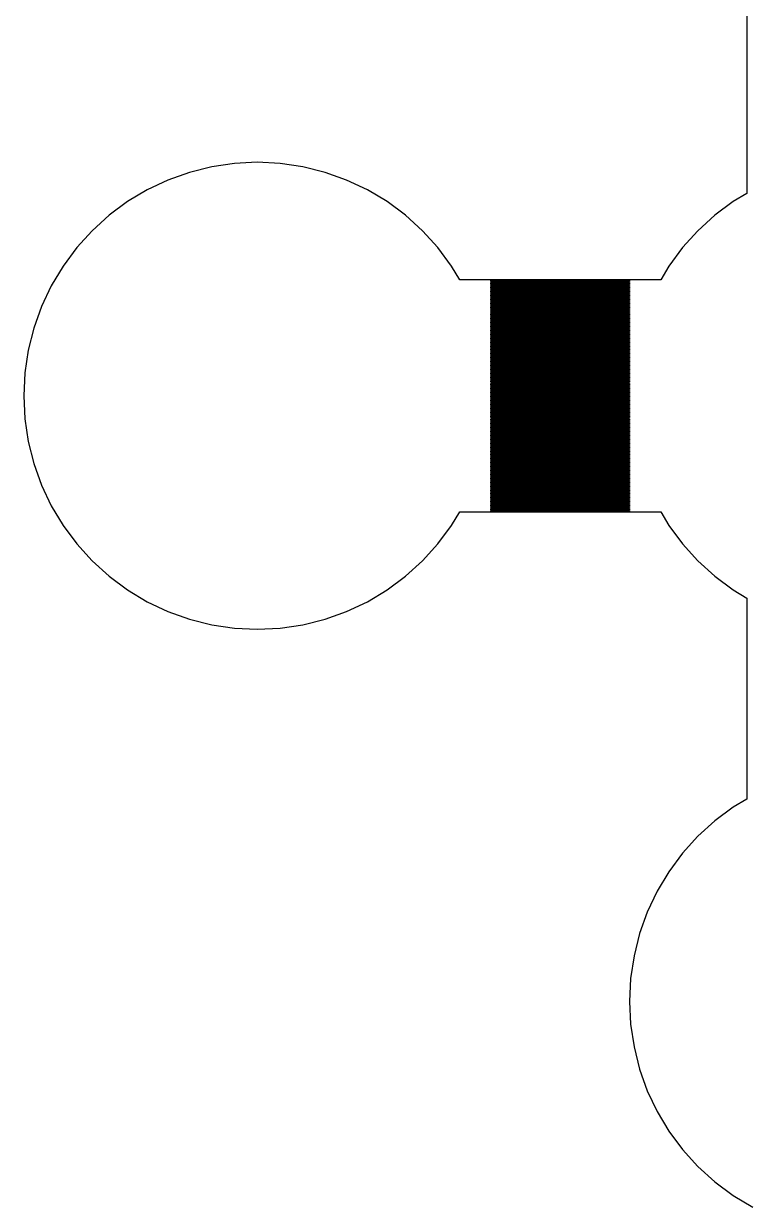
# Model space of a CAD drawing. Extents: x -5 to 92, y -13 to 39.
# Drawn here: x 13.03 to 23.78, y -12.56 to 5.03 of the extents above; entities that cross this region are included whole.
import ezdxf

# ---------------------------------------------------------------- set-up
doc = ezdxf.new("R2010")
doc.units = 0

msp = doc.modelspace()

# ---------------------------------------------------------------- linework, layer by layer
for p, q in [((23.775, 5.49323), (23.775, 2.50677)), ((15.4927, 2.82057), (15.1721, 2.70586)), ((15.823, 2.90332), (15.4927, 2.82057)), ((16.1599, 2.95328), (15.823, 2.90332)), ((16.5, 2.96999), (16.1599, 2.95328)), ((16.8401, 2.95328), (16.5, 2.96999)), ((17.177, 2.90332), (16.8401, 2.95328)), ((17.5073, 2.82057), (17.177, 2.90332)), ((17.8279, 2.70586), (17.5073, 2.82057)), ((15.1721, 2.70586), (14.8643, 2.56026)), ((18.1358, 2.56026), (17.8279, 2.70586)), ((14.8643, 2.56026), (14.5722, 2.38519)), ((18.4278, 2.38519), (18.1358, 2.56026)), ((23.775, 2.50677), (23.5722, 2.38521)), ((14.5722, 2.38519), (14.2987, 2.18234)), ((18.7014, 2.18234), (18.4278, 2.38519)), ((23.5722, 2.38521), (23.2987, 2.18236)), ((14.2987, 2.18234), (14.0463, 1.95366)), ((18.9537, 1.95366), (18.7014, 2.18234)), ((23.2987, 2.18236), (23.0463, 1.95367)), ((14.0463, 1.95366), (13.8177, 1.70134)), ((19.1824, 1.70134), (18.9537, 1.95366)), ((23.0463, 1.95367), (22.8177, 1.70135)), ((13.8177, 1.70134), (13.6148, 1.42783)), ((19.3852, 1.42783), (19.1824, 1.70134)), ((22.8177, 1.70135), (22.6148, 1.42784)), ((13.6148, 1.42783), (13.4397, 1.13574)), ((19.5068, 1.22499), (19.3852, 1.42783)), ((22.6148, 1.42784), (22.4932, 1.22499)), ((13.4397, 1.13574), (13.2941, 0.827911)), ((22.4932, 1.22499), (19.5068, 1.22499)), ((19.97, 1.20499), (19.97, 1.215)), ((19.97, 1.215), (22.03, 1.215)), ((22.03, 1.20499), (19.97, 1.20499)), ((19.97, 1.185), (19.97, 1.19499)), ((19.97, 1.19499), (22.03, 1.19499)), ((22.03, 1.185), (19.97, 1.185)), ((19.97, 1.16499), (19.97, 1.17499)), ((19.97, 1.17499), (22.03, 1.17499)), ((22.03, 1.16499), (19.97, 1.16499)), ((19.97, 1.14499), (19.97, 1.155)), ((19.97, 1.155), (22.03, 1.155)), ((22.03, 1.14499), (19.97, 1.14499)), ((19.97, 1.125), (19.97, 1.13499)), ((19.97, 1.13499), (22.03, 1.13499)), ((22.03, 1.125), (19.97, 1.125)), ((19.97, 1.105), (19.97, 1.11499)), ((19.97, 1.11499), (22.03, 1.11499)), ((22.03, 1.105), (19.97, 1.105)), ((19.97, 1.08499), (19.97, 1.09499)), ((19.97, 1.09499), (22.03, 1.09499)), ((22.03, 1.08499), (19.97, 1.08499)), ((19.97, 1.06499), (19.97, 1.075)), ((19.97, 1.075), (22.03, 1.075)), ((22.03, 1.06499), (19.97, 1.06499)), ((22.03, 1.215), (22.03, 1.20499)), ((22.03, 1.19499), (22.03, 1.185)), ((22.03, 1.17499), (22.03, 1.16499)), ((22.03, 1.155), (22.03, 1.14499)), ((22.03, 1.13499), (22.03, 1.125)), ((22.03, 1.11499), (22.03, 1.105)), ((22.03, 1.09499), (22.03, 1.08499)), ((22.03, 1.075), (22.03, 1.06499)), ((19.97, 1.045), (19.97, 1.05499)), ((19.97, 1.05499), (22.03, 1.05499)), ((22.03, 1.045), (19.97, 1.045)), ((19.97, 1.02499), (19.97, 1.03499)), ((19.97, 1.03499), (22.03, 1.03499)), ((22.03, 1.02499), (19.97, 1.02499)), ((19.97, 1.00499), (19.97, 1.015)), ((19.97, 1.015), (22.03, 1.015)), ((22.03, 1.00499), (19.97, 1.00499)), ((19.97, 0.984985), (19.97, 0.994995)), ((19.97, 0.994995), (22.03, 0.994995)), ((22.03, 0.984985), (19.97, 0.984985)), ((19.97, 0.964996), (19.97, 0.974991)), ((19.97, 0.974991), (22.03, 0.974991)), ((22.03, 0.964996), (19.97, 0.964996)), ((19.97, 0.944992), (19.97, 0.954987)), ((19.97, 0.954987), (22.03, 0.954987)), ((22.03, 0.944992), (19.97, 0.944992)), ((19.97, 0.924988), (19.97, 0.934998)), ((19.97, 0.934998), (22.03, 0.934998)), ((22.03, 0.924988), (19.97, 0.924988)), ((19.97, 0.904999), (19.97, 0.914993)), ((19.97, 0.914993), (22.03, 0.914993)), ((22.03, 0.904999), (19.97, 0.904999)), ((19.97, 0.884995), (19.97, 0.894989)), ((19.97, 0.894989), (22.03, 0.894989)), ((22.03, 0.884995), (19.97, 0.884995)), ((22.03, 1.05499), (22.03, 1.045)), ((22.03, 1.03499), (22.03, 1.02499)), ((22.03, 1.015), (22.03, 1.00499)), ((22.03, 0.994995), (22.03, 0.984985)), ((22.03, 0.974991), (22.03, 0.964996)), ((22.03, 0.954987), (22.03, 0.944992)), ((22.03, 0.934998), (22.03, 0.924988)), ((22.03, 0.914993), (22.03, 0.904999)), ((22.03, 0.894989), (22.03, 0.884995)), ((13.2941, 0.827911), (13.1794, 0.507278)), ((19.97, 0.86499), (19.97, 0.875)), ((19.97, 0.875), (22.03, 0.875)), ((22.03, 0.86499), (19.97, 0.86499)), ((19.97, 0.844986), (19.97, 0.854996)), ((19.97, 0.854996), (22.03, 0.854996)), ((22.03, 0.844986), (19.97, 0.844986)), ((19.97, 0.824997), (19.97, 0.834991)), ((19.97, 0.834991), (22.03, 0.834991)), ((22.03, 0.824997), (19.97, 0.824997)), ((19.97, 0.804993), (19.97, 0.814987)), ((19.97, 0.814987), (22.03, 0.814987)), ((22.03, 0.804993), (19.97, 0.804993)), ((19.97, 0.784988), (19.97, 0.794998)), ((19.97, 0.794998), (22.03, 0.794998)), ((22.03, 0.784988), (19.97, 0.784988)), ((19.97, 0.764999), (19.97, 0.774994)), ((19.97, 0.774994), (22.03, 0.774994)), ((22.03, 0.764999), (19.97, 0.764999)), ((19.97, 0.744995), (19.97, 0.75499)), ((19.97, 0.75499), (22.03, 0.75499)), ((22.03, 0.744995), (19.97, 0.744995)), ((19.97, 0.724991), (19.97, 0.734985)), ((19.97, 0.734985), (22.03, 0.734985)), ((22.03, 0.724991), (19.97, 0.724991)), ((19.97, 0.704987), (19.97, 0.714996)), ((19.97, 0.714996), (22.03, 0.714996)), ((22.03, 0.704987), (19.97, 0.704987)), ((22.03, 0.875), (22.03, 0.86499)), ((22.03, 0.854996), (22.03, 0.844986)), ((22.03, 0.834991), (22.03, 0.824997)), ((22.03, 0.814987), (22.03, 0.804993)), ((22.03, 0.794998), (22.03, 0.784988)), ((22.03, 0.774994), (22.03, 0.764999)), ((22.03, 0.75499), (22.03, 0.744995)), ((22.03, 0.734985), (22.03, 0.724991)), ((22.03, 0.714996), (22.03, 0.704987)), ((19.97, 0.684998), (19.97, 0.694992)), ((19.97, 0.694992), (22.03, 0.694992)), ((22.03, 0.684998), (19.97, 0.684998)), ((19.97, 0.664993), (19.97, 0.674988)), ((19.97, 0.674988), (22.03, 0.674988)), ((22.03, 0.664993), (19.97, 0.664993)), ((19.97, 0.644989), (19.97, 0.654999)), ((19.97, 0.654999), (22.03, 0.654999)), ((22.03, 0.644989), (19.97, 0.644989)), ((19.97, 0.625), (19.97, 0.634995)), ((19.97, 0.634995), (22.03, 0.634995)), ((22.03, 0.625), (19.97, 0.625)), ((19.97, 0.604996), (19.97, 0.61499)), ((19.97, 0.61499), (22.03, 0.61499)), ((22.03, 0.604996), (19.97, 0.604996)), ((19.97, 0.584991), (19.97, 0.594986)), ((19.97, 0.594986), (22.03, 0.594986)), ((22.03, 0.584991), (19.97, 0.584991)), ((19.97, 0.564987), (19.97, 0.574997)), ((19.97, 0.574997), (22.03, 0.574997)), ((22.03, 0.564987), (19.97, 0.564987)), ((19.97, 0.544998), (19.97, 0.554993)), ((19.97, 0.554993), (22.03, 0.554993)), ((22.03, 0.544998), (19.97, 0.544998)), ((19.97, 0.524994), (19.97, 0.534988)), ((19.97, 0.534988), (22.03, 0.534988)), ((22.03, 0.694992), (22.03, 0.684998)), ((22.03, 0.674988), (22.03, 0.664993)), ((22.03, 0.654999), (22.03, 0.644989)), ((22.03, 0.634995), (22.03, 0.625)), ((22.03, 0.61499), (22.03, 0.604996)), ((22.03, 0.594986), (22.03, 0.584991)), ((22.03, 0.574997), (22.03, 0.564987)), ((22.03, 0.554993), (22.03, 0.544998)), ((22.03, 0.534988), (22.03, 0.524994)), ((13.1794, 0.507278), (13.0967, 0.176956)), ((22.03, 0.524994), (19.97, 0.524994)), ((19.97, 0.50499), (19.97, 0.514999)), ((19.97, 0.514999), (22.03, 0.514999)), ((22.03, 0.50499), (19.97, 0.50499)), ((19.97, 0.484985), (19.97, 0.494995)), ((19.97, 0.494995), (22.03, 0.494995)), ((22.03, 0.484985), (19.97, 0.484985)), ((19.97, 0.464996), (19.97, 0.474991)), ((19.97, 0.474991), (22.03, 0.474991)), ((22.03, 0.464996), (19.97, 0.464996)), ((19.97, 0.444992), (19.97, 0.454987)), ((19.97, 0.454987), (22.03, 0.454987)), ((22.03, 0.444992), (19.97, 0.444992)), ((19.97, 0.424988), (19.97, 0.434998)), ((19.97, 0.434998), (22.03, 0.434998)), ((22.03, 0.424988), (19.97, 0.424988)), ((19.97, 0.404999), (19.97, 0.414993)), ((19.97, 0.414993), (22.03, 0.414993)), ((22.03, 0.404999), (19.97, 0.404999)), ((19.97, 0.384995), (19.97, 0.394989)), ((19.97, 0.394989), (22.03, 0.394989)), ((22.03, 0.384995), (19.97, 0.384995)), ((19.97, 0.36499), (19.97, 0.375)), ((19.97, 0.375), (22.03, 0.375)), ((22.03, 0.36499), (19.97, 0.36499)), ((19.97, 0.344986), (19.97, 0.354996)), ((19.97, 0.354996), (22.03, 0.354996)), ((22.03, 0.514999), (22.03, 0.50499)), ((22.03, 0.494995), (22.03, 0.484985)), ((22.03, 0.474991), (22.03, 0.464996)), ((22.03, 0.454987), (22.03, 0.444992)), ((22.03, 0.434998), (22.03, 0.424988)), ((22.03, 0.414993), (22.03, 0.404999)), ((22.03, 0.394989), (22.03, 0.384995)), ((22.03, 0.375), (22.03, 0.36499)), ((22.03, 0.354996), (22.03, 0.344986)), ((13.0967, 0.176956), (13.0467, -0.159882)), ((22.03, 0.344986), (19.97, 0.344986)), ((19.97, 0.324997), (19.97, 0.334991)), ((19.97, 0.334991), (22.03, 0.334991)), ((22.03, 0.324997), (19.97, 0.324997)), ((19.97, 0.304993), (19.97, 0.314987)), ((19.97, 0.314987), (22.03, 0.314987)), ((22.03, 0.304993), (19.97, 0.304993)), ((19.97, 0.284988), (19.97, 0.294998)), ((19.97, 0.294998), (22.03, 0.294998)), ((22.03, 0.284988), (19.97, 0.284988)), ((19.97, 0.264999), (19.97, 0.274994)), ((19.97, 0.274994), (22.03, 0.274994)), ((22.03, 0.264999), (19.97, 0.264999)), ((19.97, 0.244995), (19.97, 0.25499)), ((19.97, 0.25499), (22.03, 0.25499)), ((22.03, 0.244995), (19.97, 0.244995)), ((19.97, 0.224991), (19.97, 0.234985)), ((19.97, 0.234985), (22.03, 0.234985)), ((22.03, 0.224991), (19.97, 0.224991)), ((19.97, 0.204987), (19.97, 0.214996)), ((19.97, 0.214996), (22.03, 0.214996)), ((22.03, 0.204987), (19.97, 0.204987)), ((19.97, 0.184998), (19.97, 0.194992)), ((19.97, 0.194992), (22.03, 0.194992)), ((22.03, 0.184998), (19.97, 0.184998)), ((22.03, 0.334991), (22.03, 0.324997)), ((22.03, 0.314987), (22.03, 0.304993)), ((22.03, 0.294998), (22.03, 0.284988)), ((22.03, 0.274994), (22.03, 0.264999)), ((22.03, 0.25499), (22.03, 0.244995)), ((22.03, 0.234985), (22.03, 0.224991)), ((22.03, 0.214996), (22.03, 0.204987)), ((22.03, 0.194992), (22.03, 0.184998)), ((19.97, 0.164993), (19.97, 0.174988)), ((19.97, 0.174988), (22.03, 0.174988)), ((22.03, 0.164993), (19.97, 0.164993)), ((19.97, 0.144989), (19.97, 0.154999)), ((19.97, 0.154999), (22.03, 0.154999)), ((22.03, 0.144989), (19.97, 0.144989)), ((19.97, 0.125), (19.97, 0.134995)), ((19.97, 0.134995), (22.03, 0.134995)), ((22.03, 0.125), (19.97, 0.125)), ((19.97, 0.104996), (19.97, 0.11499)), ((19.97, 0.11499), (22.03, 0.11499)), ((22.03, 0.104996), (19.97, 0.104996)), ((19.97, 0.084991), (19.97, 0.094986)), ((19.97, 0.094986), (22.03, 0.094986)), ((22.03, 0.084991), (19.97, 0.084991)), ((19.97, 0.064987), (19.97, 0.074997)), ((19.97, 0.074997), (22.03, 0.074997)), ((22.03, 0.064987), (19.97, 0.064987)), ((19.97, 0.044998), (19.97, 0.054993)), ((19.97, 0.054993), (22.03, 0.054993)), ((22.03, 0.044998), (19.97, 0.044998)), ((19.97, 0.024994), (19.97, 0.034988)), ((19.97, 0.034988), (22.03, 0.034988)), ((22.03, 0.024994), (19.97, 0.024994)), ((19.97, 0.00499), (19.97, 0.014999)), ((19.97, 0.014999), (22.03, 0.014999)), ((22.03, 0.00499), (19.97, 0.00499)), ((22.03, 0.174988), (22.03, 0.164993)), ((22.03, 0.154999), (22.03, 0.144989)), ((22.03, 0.134995), (22.03, 0.125)), ((22.03, 0.11499), (22.03, 0.104996)), ((22.03, 0.094986), (22.03, 0.084991)), ((22.03, 0.074997), (22.03, 0.064987)), ((22.03, 0.054993), (22.03, 0.044998)), ((22.03, 0.034988), (22.03, 0.024994)), ((22.03, 0.014999), (22.03, 0.00499)), ((13.0467, -0.159882), (13.03, -0.5)), ((19.97, -0.015015), (19.97, -0.005005)), ((19.97, -0.005005), (22.03, -0.005005)), ((22.03, -0.015015), (19.97, -0.015015)), ((19.97, -0.035004), (19.97, -0.025009)), ((19.97, -0.025009), (22.03, -0.025009)), ((22.03, -0.035004), (19.97, -0.035004)), ((19.97, -0.055008), (19.97, -0.045013)), ((19.97, -0.045013), (22.03, -0.045013)), ((22.03, -0.055008), (19.97, -0.055008)), ((19.97, -0.075012), (19.97, -0.065002)), ((19.97, -0.065002), (22.03, -0.065002)), ((22.03, -0.075012), (19.97, -0.075012)), ((19.97, -0.095001), (19.97, -0.085007)), ((19.97, -0.085007), (22.03, -0.085007)), ((22.03, -0.095001), (19.97, -0.095001)), ((19.97, -0.115005), (19.97, -0.105011)), ((19.97, -0.105011), (22.03, -0.105011)), ((22.03, -0.115005), (19.97, -0.115005)), ((19.97, -0.13501), (19.97, -0.125)), ((19.97, -0.125), (22.03, -0.125)), ((22.03, -0.13501), (19.97, -0.13501)), ((19.97, -0.155014), (19.97, -0.145004)), ((19.97, -0.145004), (22.03, -0.145004)), ((22.03, -0.155014), (19.97, -0.155014)), ((19.97, -0.175003), (19.97, -0.165009)), ((19.97, -0.165009), (22.03, -0.165009)), ((22.03, -0.175003), (19.97, -0.175003)), ((22.03, -0.005005), (22.03, -0.015015)), ((22.03, -0.025009), (22.03, -0.035004)), ((22.03, -0.045013), (22.03, -0.055008)), ((22.03, -0.065002), (22.03, -0.075012)), ((22.03, -0.085007), (22.03, -0.095001)), ((22.03, -0.105011), (22.03, -0.115005)), ((22.03, -0.125), (22.03, -0.13501)), ((22.03, -0.145004), (22.03, -0.155014)), ((22.03, -0.165009), (22.03, -0.175003)), ((19.97, -0.195007), (19.97, -0.185013)), ((19.97, -0.185013), (22.03, -0.185013)), ((22.03, -0.195007), (19.97, -0.195007)), ((19.97, -0.215012), (19.97, -0.205002)), ((19.97, -0.205002), (22.03, -0.205002)), ((22.03, -0.215012), (19.97, -0.215012)), ((19.97, -0.235001), (19.97, -0.225006)), ((19.97, -0.225006), (22.03, -0.225006)), ((22.03, -0.235001), (19.97, -0.235001)), ((19.97, -0.255005), (19.97, -0.24501)), ((19.97, -0.24501), (22.03, -0.24501)), ((22.03, -0.255005), (19.97, -0.255005)), ((19.97, -0.275009), (19.97, -0.265015)), ((19.97, -0.265015), (22.03, -0.265015)), ((22.03, -0.275009), (19.97, -0.275009)), ((19.97, -0.295013), (19.97, -0.285004)), ((19.97, -0.285004), (22.03, -0.285004)), ((22.03, -0.295013), (19.97, -0.295013)), ((19.97, -0.315002), (19.97, -0.305008)), ((19.97, -0.305008), (22.03, -0.305008)), ((22.03, -0.315002), (19.97, -0.315002)), ((19.97, -0.335007), (19.97, -0.325012)), ((19.97, -0.325012), (22.03, -0.325012)), ((22.03, -0.335007), (19.97, -0.335007)), ((19.97, -0.355011), (19.97, -0.345001)), ((19.97, -0.345001), (22.03, -0.345001)), ((22.03, -0.185013), (22.03, -0.195007)), ((22.03, -0.205002), (22.03, -0.215012)), ((22.03, -0.225006), (22.03, -0.235001)), ((22.03, -0.24501), (22.03, -0.255005)), ((22.03, -0.265015), (22.03, -0.275009)), ((22.03, -0.285004), (22.03, -0.295013)), ((22.03, -0.305008), (22.03, -0.315002)), ((22.03, -0.325012), (22.03, -0.335007)), ((22.03, -0.345001), (22.03, -0.355011)), ((13.03, -0.5), (13.0467, -0.840118)), ((22.03, -0.355011), (19.97, -0.355011)), ((19.97, -0.375), (19.97, -0.365005)), ((19.97, -0.365005), (22.03, -0.365005)), ((22.03, -0.375), (19.97, -0.375)), ((19.97, -0.395004), (19.97, -0.38501)), ((19.97, -0.38501), (22.03, -0.38501)), ((22.03, -0.395004), (19.97, -0.395004)), ((19.97, -0.415009), (19.97, -0.405014)), ((19.97, -0.405014), (22.03, -0.405014)), ((22.03, -0.415009), (19.97, -0.415009)), ((19.97, -0.435013), (19.97, -0.425003)), ((19.97, -0.425003), (22.03, -0.425003)), ((22.03, -0.435013), (19.97, -0.435013)), ((19.97, -0.455002), (19.97, -0.445007)), ((19.97, -0.445007), (22.03, -0.445007)), ((22.03, -0.455002), (19.97, -0.455002)), ((19.97, -0.475006), (19.97, -0.465012)), ((19.97, -0.465012), (22.03, -0.465012)), ((22.03, -0.475006), (19.97, -0.475006)), ((19.97, -0.49501), (19.97, -0.485001)), ((19.97, -0.485001), (22.03, -0.485001)), ((22.03, -0.49501), (19.97, -0.49501)), ((19.97, -0.514999), (19.97, -0.50499)), ((19.97, -0.50499), (22.03, -0.50499)), ((22.03, -0.514999), (19.97, -0.514999)), ((19.97, -0.534988), (19.97, -0.524994)), ((19.97, -0.524994), (22.03, -0.524994)), ((22.03, -0.365005), (22.03, -0.375)), ((22.03, -0.38501), (22.03, -0.395004)), ((22.03, -0.405014), (22.03, -0.415009)), ((22.03, -0.425003), (22.03, -0.435013)), ((22.03, -0.445007), (22.03, -0.455002)), ((22.03, -0.465012), (22.03, -0.475006)), ((22.03, -0.485001), (22.03, -0.49501)), ((22.03, -0.50499), (22.03, -0.514999)), ((22.03, -0.524994), (22.03, -0.534988)), ((22.03, -0.534988), (19.97, -0.534988)), ((19.97, -0.554993), (19.97, -0.544998)), ((19.97, -0.544998), (22.03, -0.544998)), ((22.03, -0.554993), (19.97, -0.554993)), ((19.97, -0.574997), (19.97, -0.564987)), ((19.97, -0.564987), (22.03, -0.564987)), ((22.03, -0.574997), (19.97, -0.574997)), ((19.97, -0.594986), (19.97, -0.584991)), ((19.97, -0.584991), (22.03, -0.584991)), ((22.03, -0.594986), (19.97, -0.594986)), ((19.97, -0.61499), (19.97, -0.604996)), ((19.97, -0.604996), (22.03, -0.604996)), ((22.03, -0.61499), (19.97, -0.61499)), ((19.97, -0.634995), (19.97, -0.625)), ((19.97, -0.625), (22.03, -0.625)), ((22.03, -0.634995), (19.97, -0.634995)), ((19.97, -0.654999), (19.97, -0.644989)), ((19.97, -0.644989), (22.03, -0.644989)), ((22.03, -0.654999), (19.97, -0.654999)), ((19.97, -0.674988), (19.97, -0.664993)), ((19.97, -0.664993), (22.03, -0.664993)), ((22.03, -0.674988), (19.97, -0.674988)), ((19.97, -0.694992), (19.97, -0.684998)), ((19.97, -0.684998), (22.03, -0.684998)), ((22.03, -0.694992), (19.97, -0.694992)), ((22.03, -0.544998), (22.03, -0.554993)), ((22.03, -0.564987), (22.03, -0.574997)), ((22.03, -0.584991), (22.03, -0.594986)), ((22.03, -0.604996), (22.03, -0.61499)), ((22.03, -0.625), (22.03, -0.634995)), ((22.03, -0.644989), (22.03, -0.654999)), ((22.03, -0.664993), (22.03, -0.674988)), ((22.03, -0.684998), (22.03, -0.694992)), ((13.0467, -0.840118), (13.0967, -1.17696)), ((19.97, -0.714996), (19.97, -0.704987)), ((19.97, -0.704987), (22.03, -0.704987)), ((22.03, -0.714996), (19.97, -0.714996)), ((19.97, -0.734985), (19.97, -0.724991)), ((19.97, -0.724991), (22.03, -0.724991)), ((22.03, -0.734985), (19.97, -0.734985)), ((19.97, -0.75499), (19.97, -0.744995)), ((19.97, -0.744995), (22.03, -0.744995)), ((22.03, -0.75499), (19.97, -0.75499)), ((19.97, -0.774994), (19.97, -0.764999)), ((19.97, -0.764999), (22.03, -0.764999)), ((22.03, -0.774994), (19.97, -0.774994)), ((19.97, -0.794998), (19.97, -0.784988)), ((19.97, -0.784988), (22.03, -0.784988)), ((22.03, -0.794998), (19.97, -0.794998)), ((19.97, -0.814987), (19.97, -0.804993)), ((19.97, -0.804993), (22.03, -0.804993)), ((22.03, -0.814987), (19.97, -0.814987)), ((19.97, -0.834991), (19.97, -0.824997)), ((19.97, -0.824997), (22.03, -0.824997)), ((22.03, -0.834991), (19.97, -0.834991)), ((19.97, -0.854996), (19.97, -0.844986)), ((19.97, -0.844986), (22.03, -0.844986)), ((22.03, -0.854996), (19.97, -0.854996)), ((19.97, -0.875), (19.97, -0.86499)), ((19.97, -0.86499), (22.03, -0.86499)), ((22.03, -0.875), (19.97, -0.875)), ((22.03, -0.704987), (22.03, -0.714996)), ((22.03, -0.724991), (22.03, -0.734985)), ((22.03, -0.744995), (22.03, -0.75499)), ((22.03, -0.764999), (22.03, -0.774994)), ((22.03, -0.784988), (22.03, -0.794998)), ((22.03, -0.804993), (22.03, -0.814987)), ((22.03, -0.824997), (22.03, -0.834991)), ((22.03, -0.844986), (22.03, -0.854996)), ((22.03, -0.86499), (22.03, -0.875)), ((19.97, -0.894989), (19.97, -0.884995)), ((19.97, -0.884995), (22.03, -0.884995)), ((22.03, -0.894989), (19.97, -0.894989)), ((19.97, -0.914993), (19.97, -0.904999)), ((19.97, -0.904999), (22.03, -0.904999)), ((22.03, -0.914993), (19.97, -0.914993)), ((19.97, -0.934998), (19.97, -0.924988)), ((19.97, -0.924988), (22.03, -0.924988)), ((22.03, -0.934998), (19.97, -0.934998)), ((19.97, -0.954987), (19.97, -0.944992)), ((19.97, -0.944992), (22.03, -0.944992)), ((22.03, -0.954987), (19.97, -0.954987)), ((19.97, -0.974991), (19.97, -0.964996)), ((19.97, -0.964996), (22.03, -0.964996)), ((22.03, -0.974991), (19.97, -0.974991)), ((19.97, -0.994995), (19.97, -0.984985)), ((19.97, -0.984985), (22.03, -0.984985)), ((22.03, -0.994995), (19.97, -0.994995)), ((19.97, -1.015), (19.97, -1.00499)), ((19.97, -1.00499), (22.03, -1.00499)), ((22.03, -1.015), (19.97, -1.015)), ((19.97, -1.03499), (19.97, -1.02499)), ((19.97, -1.02499), (22.03, -1.02499)), ((22.03, -1.03499), (19.97, -1.03499)), ((19.97, -1.05499), (19.97, -1.045)), ((19.97, -1.045), (22.03, -1.045)), ((22.03, -1.05499), (19.97, -1.05499)), ((22.03, -0.884995), (22.03, -0.894989)), ((22.03, -0.904999), (22.03, -0.914993)), ((22.03, -0.924988), (22.03, -0.934998)), ((22.03, -0.944992), (22.03, -0.954987)), ((22.03, -0.964996), (22.03, -0.974991)), ((22.03, -0.984985), (22.03, -0.994995)), ((22.03, -1.00499), (22.03, -1.015)), ((22.03, -1.02499), (22.03, -1.03499)), ((22.03, -1.045), (22.03, -1.05499)), ((13.0967, -1.17696), (13.1794, -1.50728)), ((19.97, -1.075), (19.97, -1.06499)), ((19.97, -1.06499), (22.03, -1.06499)), ((22.03, -1.075), (19.97, -1.075)), ((19.97, -1.09499), (19.97, -1.08499)), ((19.97, -1.08499), (22.03, -1.08499)), ((22.03, -1.09499), (19.97, -1.09499)), ((19.97, -1.11499), (19.97, -1.105)), ((19.97, -1.105), (22.03, -1.105)), ((22.03, -1.11499), (19.97, -1.11499)), ((19.97, -1.13499), (19.97, -1.125)), ((19.97, -1.125), (22.03, -1.125)), ((22.03, -1.13499), (19.97, -1.13499)), ((19.97, -1.155), (19.97, -1.14499)), ((19.97, -1.14499), (22.03, -1.14499)), ((22.03, -1.155), (19.97, -1.155)), ((19.97, -1.17499), (19.97, -1.16499)), ((19.97, -1.16499), (22.03, -1.16499)), ((22.03, -1.17499), (19.97, -1.17499)), ((19.97, -1.19499), (19.97, -1.185)), ((19.97, -1.185), (22.03, -1.185)), ((22.03, -1.19499), (19.97, -1.19499)), ((19.97, -1.215), (19.97, -1.20499)), ((19.97, -1.20499), (22.03, -1.20499)), ((22.03, -1.215), (19.97, -1.215)), ((19.97, -1.23499), (19.97, -1.22499)), ((19.97, -1.22499), (22.03, -1.22499)), ((22.03, -1.06499), (22.03, -1.075)), ((22.03, -1.08499), (22.03, -1.09499)), ((22.03, -1.105), (22.03, -1.11499)), ((22.03, -1.125), (22.03, -1.13499)), ((22.03, -1.14499), (22.03, -1.155)), ((22.03, -1.16499), (22.03, -1.17499)), ((22.03, -1.185), (22.03, -1.19499)), ((22.03, -1.20499), (22.03, -1.215)), ((22.03, -1.22499), (22.03, -1.23499)), ((22.03, -1.23499), (19.97, -1.23499)), ((19.97, -1.25499), (19.97, -1.245)), ((19.97, -1.245), (22.03, -1.245)), ((22.03, -1.25499), (19.97, -1.25499)), ((19.97, -1.27499), (19.97, -1.265)), ((19.97, -1.265), (22.03, -1.265)), ((22.03, -1.27499), (19.97, -1.27499)), ((19.97, -1.295), (19.97, -1.28499)), ((19.97, -1.28499), (22.03, -1.28499)), ((22.03, -1.295), (19.97, -1.295)), ((19.97, -1.31499), (19.97, -1.30499)), ((19.97, -1.30499), (22.03, -1.30499)), ((22.03, -1.31499), (19.97, -1.31499)), ((19.97, -1.33499), (19.97, -1.325)), ((19.97, -1.325), (22.03, -1.325)), ((22.03, -1.33499), (19.97, -1.33499)), ((19.97, -1.355), (19.97, -1.34499)), ((19.97, -1.34499), (22.03, -1.34499)), ((22.03, -1.355), (19.97, -1.355)), ((19.97, -1.375), (19.97, -1.36499)), ((19.97, -1.36499), (22.03, -1.36499)), ((22.03, -1.375), (19.97, -1.375)), ((19.97, -1.39499), (19.97, -1.38499)), ((19.97, -1.38499), (22.03, -1.38499)), ((22.03, -1.39499), (19.97, -1.39499)), ((19.97, -1.41499), (19.97, -1.405)), ((19.97, -1.405), (22.03, -1.405)), ((22.03, -1.245), (22.03, -1.25499)), ((22.03, -1.265), (22.03, -1.27499)), ((22.03, -1.28499), (22.03, -1.295)), ((22.03, -1.30499), (22.03, -1.31499)), ((22.03, -1.325), (22.03, -1.33499)), ((22.03, -1.34499), (22.03, -1.355)), ((22.03, -1.36499), (22.03, -1.375)), ((22.03, -1.38499), (22.03, -1.39499)), ((22.03, -1.405), (22.03, -1.41499)), ((13.1794, -1.50728), (13.2941, -1.82791)), ((22.03, -1.41499), (19.97, -1.41499)), ((19.97, -1.435), (19.97, -1.42499)), ((19.97, -1.42499), (22.03, -1.42499)), ((22.03, -1.435), (19.97, -1.435)), ((19.97, -1.45499), (19.97, -1.44499)), ((19.97, -1.44499), (22.03, -1.44499)), ((22.03, -1.45499), (19.97, -1.45499)), ((19.97, -1.47499), (19.97, -1.465)), ((19.97, -1.465), (22.03, -1.465)), ((22.03, -1.47499), (19.97, -1.47499)), ((19.97, -1.495), (19.97, -1.48499)), ((19.97, -1.48499), (22.03, -1.48499)), ((22.03, -1.495), (19.97, -1.495)), ((19.97, -1.515), (19.97, -1.50499)), ((19.97, -1.50499), (22.03, -1.50499)), ((22.03, -1.515), (19.97, -1.515)), ((19.97, -1.53499), (19.97, -1.52499)), ((19.97, -1.52499), (22.03, -1.52499)), ((22.03, -1.53499), (19.97, -1.53499)), ((19.97, -1.55499), (19.97, -1.545)), ((19.97, -1.545), (22.03, -1.545)), ((22.03, -1.55499), (19.97, -1.55499)), ((19.97, -1.575), (19.97, -1.56499)), ((19.97, -1.56499), (22.03, -1.56499)), ((22.03, -1.575), (19.97, -1.575)), ((22.03, -1.42499), (22.03, -1.435)), ((22.03, -1.44499), (22.03, -1.45499)), ((22.03, -1.465), (22.03, -1.47499)), ((22.03, -1.48499), (22.03, -1.495)), ((22.03, -1.50499), (22.03, -1.515)), ((22.03, -1.52499), (22.03, -1.53499)), ((22.03, -1.545), (22.03, -1.55499)), ((22.03, -1.56499), (22.03, -1.575)), ((19.97, -1.59499), (19.97, -1.58499)), ((19.97, -1.58499), (22.03, -1.58499)), ((22.03, -1.59499), (19.97, -1.59499)), ((19.97, -1.61499), (19.97, -1.605)), ((19.97, -1.605), (22.03, -1.605)), ((22.03, -1.61499), (19.97, -1.61499)), ((19.97, -1.63499), (19.97, -1.625)), ((19.97, -1.625), (22.03, -1.625)), ((22.03, -1.63499), (19.97, -1.63499)), ((19.97, -1.655), (19.97, -1.64499)), ((19.97, -1.64499), (22.03, -1.64499)), ((22.03, -1.655), (19.97, -1.655)), ((19.97, -1.67499), (19.97, -1.66499)), ((19.97, -1.66499), (22.03, -1.66499)), ((22.03, -1.67499), (19.97, -1.67499)), ((19.97, -1.69499), (19.97, -1.685)), ((19.97, -1.685), (22.03, -1.685)), ((22.03, -1.69499), (19.97, -1.69499)), ((19.97, -1.715), (19.97, -1.70499)), ((19.97, -1.70499), (22.03, -1.70499)), ((22.03, -1.715), (19.97, -1.715)), ((19.97, -1.73499), (19.97, -1.72499)), ((19.97, -1.72499), (22.03, -1.72499)), ((22.03, -1.73499), (19.97, -1.73499)), ((19.97, -1.75499), (19.97, -1.745)), ((19.97, -1.745), (22.03, -1.745)), ((22.03, -1.75499), (19.97, -1.75499)), ((22.03, -1.58499), (22.03, -1.59499)), ((22.03, -1.605), (22.03, -1.61499)), ((22.03, -1.625), (22.03, -1.63499)), ((22.03, -1.64499), (22.03, -1.655)), ((22.03, -1.66499), (22.03, -1.67499)), ((22.03, -1.685), (22.03, -1.69499)), ((22.03, -1.70499), (22.03, -1.715)), ((22.03, -1.72499), (22.03, -1.73499)), ((22.03, -1.745), (22.03, -1.75499)), ((13.2941, -1.82791), (13.4397, -2.13574)), ((19.97, -1.77499), (19.97, -1.765)), ((19.97, -1.765), (22.03, -1.765)), ((22.03, -1.77499), (19.97, -1.77499)), ((19.97, -1.795), (19.97, -1.78499)), ((19.97, -1.78499), (22.03, -1.78499)), ((22.03, -1.795), (19.97, -1.795)), ((19.97, -1.81499), (19.97, -1.80499)), ((19.97, -1.80499), (22.03, -1.80499)), ((22.03, -1.81499), (19.97, -1.81499)), ((19.97, -1.83499), (19.97, -1.825)), ((19.97, -1.825), (22.03, -1.825)), ((22.03, -1.83499), (19.97, -1.83499)), ((19.97, -1.855), (19.97, -1.84499)), ((19.97, -1.84499), (22.03, -1.84499)), ((22.03, -1.855), (19.97, -1.855)), ((19.97, -1.875), (19.97, -1.86499)), ((19.97, -1.86499), (22.03, -1.86499)), ((22.03, -1.875), (19.97, -1.875)), ((19.97, -1.89499), (19.97, -1.88499)), ((19.97, -1.88499), (22.03, -1.88499)), ((22.03, -1.89499), (19.97, -1.89499)), ((19.97, -1.91499), (19.97, -1.905)), ((19.97, -1.905), (22.03, -1.905)), ((22.03, -1.91499), (19.97, -1.91499)), ((19.97, -1.935), (19.97, -1.92499)), ((19.97, -1.92499), (22.03, -1.92499)), ((22.03, -1.765), (22.03, -1.77499)), ((22.03, -1.78499), (22.03, -1.795)), ((22.03, -1.80499), (22.03, -1.81499)), ((22.03, -1.825), (22.03, -1.83499)), ((22.03, -1.84499), (22.03, -1.855)), ((22.03, -1.86499), (22.03, -1.875)), ((22.03, -1.88499), (22.03, -1.89499)), ((22.03, -1.905), (22.03, -1.91499)), ((22.03, -1.92499), (22.03, -1.935)), ((22.03, -1.935), (19.97, -1.935)), ((19.97, -1.95499), (19.97, -1.94499)), ((19.97, -1.94499), (22.03, -1.94499)), ((22.03, -1.95499), (19.97, -1.95499)), ((19.97, -1.97499), (19.97, -1.965)), ((19.97, -1.965), (22.03, -1.965)), ((22.03, -1.97499), (19.97, -1.97499)), ((19.97, -1.995), (19.97, -1.98499)), ((19.97, -1.98499), (22.03, -1.98499)), ((22.03, -1.995), (19.97, -1.995)), ((19.97, -2.015), (19.97, -2.00499)), ((19.97, -2.00499), (22.03, -2.00499)), ((22.03, -2.015), (19.97, -2.015)), ((19.97, -2.03499), (19.97, -2.02499)), ((19.97, -2.02499), (22.03, -2.02499)), ((22.03, -2.03499), (19.97, -2.03499)), ((19.97, -2.05499), (19.97, -2.045)), ((19.97, -2.045), (22.03, -2.045)), ((22.03, -2.05499), (19.97, -2.05499)), ((19.97, -2.075), (19.97, -2.06499)), ((19.97, -2.06499), (22.03, -2.06499)), ((22.03, -2.075), (19.97, -2.075)), ((19.97, -2.09499), (19.97, -2.08499)), ((19.97, -2.08499), (22.03, -2.08499)), ((22.03, -2.09499), (19.97, -2.09499)), ((19.97, -2.11499), (19.97, -2.105)), ((19.97, -2.105), (22.03, -2.105)), ((22.03, -1.94499), (22.03, -1.95499)), ((22.03, -1.965), (22.03, -1.97499)), ((22.03, -1.98499), (22.03, -1.995)), ((22.03, -2.00499), (22.03, -2.015)), ((22.03, -2.02499), (22.03, -2.03499)), ((22.03, -2.045), (22.03, -2.05499)), ((22.03, -2.06499), (22.03, -2.075)), ((22.03, -2.08499), (22.03, -2.09499)), ((22.03, -2.105), (22.03, -2.11499)), ((13.4397, -2.13574), (13.6148, -2.42783)), ((19.3852, -2.42783), (19.5068, -2.22499)), ((19.5068, -2.22499), (22.4932, -2.22499)), ((22.03, -2.11499), (19.97, -2.11499)), ((19.97, -2.13499), (19.97, -2.125)), ((19.97, -2.125), (22.03, -2.125)), ((22.03, -2.13499), (19.97, -2.13499)), ((19.97, -2.155), (19.97, -2.14499)), ((19.97, -2.14499), (22.03, -2.14499)), ((22.03, -2.155), (19.97, -2.155)), ((19.97, -2.17499), (19.97, -2.16499)), ((19.97, -2.16499), (22.03, -2.16499)), ((22.03, -2.17499), (19.97, -2.17499)), ((19.97, -2.19499), (19.97, -2.185)), ((19.97, -2.185), (22.03, -2.185)), ((22.03, -2.19499), (19.97, -2.19499)), ((19.97, -2.215), (19.97, -2.20499)), ((19.97, -2.20499), (22.03, -2.20499)), ((22.03, -2.215), (19.97, -2.215)), ((22.03, -2.125), (22.03, -2.13499)), ((22.03, -2.14499), (22.03, -2.155)), ((22.03, -2.16499), (22.03, -2.17499)), ((22.03, -2.185), (22.03, -2.19499)), ((22.03, -2.20499), (22.03, -2.215)), ((22.4932, -2.22499), (22.6148, -2.42783)), ((13.6148, -2.42783), (13.8177, -2.70134)), ((19.1824, -2.70134), (19.3852, -2.42783)), ((22.6148, -2.42783), (22.8176, -2.70134)), ((13.8177, -2.70134), (14.0463, -2.95366)), ((18.9537, -2.95366), (19.1824, -2.70134)), ((22.8176, -2.70134), (23.0463, -2.95366)), ((14.0463, -2.95366), (14.2987, -3.18234)), ((18.7014, -3.18234), (18.9537, -2.95366)), ((23.0463, -2.95366), (23.2986, -3.18234)), ((14.2987, -3.18234), (14.5722, -3.38519)), ((18.4278, -3.38519), (18.7014, -3.18234)), ((23.2986, -3.18234), (23.5722, -3.38521)), ((14.5722, -3.38519), (14.8643, -3.56026)), ((18.1358, -3.56026), (18.4278, -3.38519)), ((23.5722, -3.38521), (23.775, -3.50677)), ((23.775, -3.50677), (23.775, -6.49323)), ((14.8643, -3.56026), (15.1721, -3.70586)), ((17.8279, -3.70586), (18.1358, -3.56026)), ((15.1721, -3.70586), (15.4927, -3.82057)), ((15.4927, -3.82057), (15.823, -3.90332)), ((17.177, -3.90332), (17.5073, -3.82057)), ((17.5073, -3.82057), (17.8279, -3.70586)), ((15.823, -3.90332), (16.1599, -3.95328)), ((16.1599, -3.95328), (16.5, -3.96999)), ((16.5, -3.96999), (16.8401, -3.95328)), ((16.8401, -3.95328), (17.177, -3.90332)), ((23.775, -6.49323), (23.5722, -6.61479)), ((23.5722, -6.61479), (23.2987, -6.81764)), ((23.2987, -6.81764), (23.0463, -7.04633)), ((23.0463, -7.04633), (22.8177, -7.29865)), ((22.8177, -7.29865), (22.6148, -7.57216)), ((22.6148, -7.57216), (22.4397, -7.86424)), ((22.4397, -7.86424), (22.2941, -8.17207)), ((22.2941, -8.17207), (22.1794, -8.49271)), ((22.1794, -8.49271), (22.0967, -8.82303)), ((22.0967, -8.82303), (22.0467, -9.15987)), ((22.0467, -9.15987), (22.03, -9.5)), ((22.03, -9.5), (22.0467, -9.84012)), ((22.0467, -9.84012), (22.0967, -10.177)), ((22.0967, -10.177), (22.1794, -10.5073)), ((22.1794, -10.5073), (22.2941, -10.8279)), ((22.2941, -10.8279), (22.4397, -11.1357)), ((22.4397, -11.1357), (22.6148, -11.4278)), ((22.6148, -11.4278), (22.8177, -11.7013)), ((22.8177, -11.7013), (23.0463, -11.9537)), ((23.0463, -11.9537), (23.2987, -12.1823)), ((23.2987, -12.1823), (23.5722, -12.3852)), ((23.5722, -12.3852), (23.8643, -12.5603))]:
    msp.add_line(p, q)

doc.saveas('drawing.dxf')
